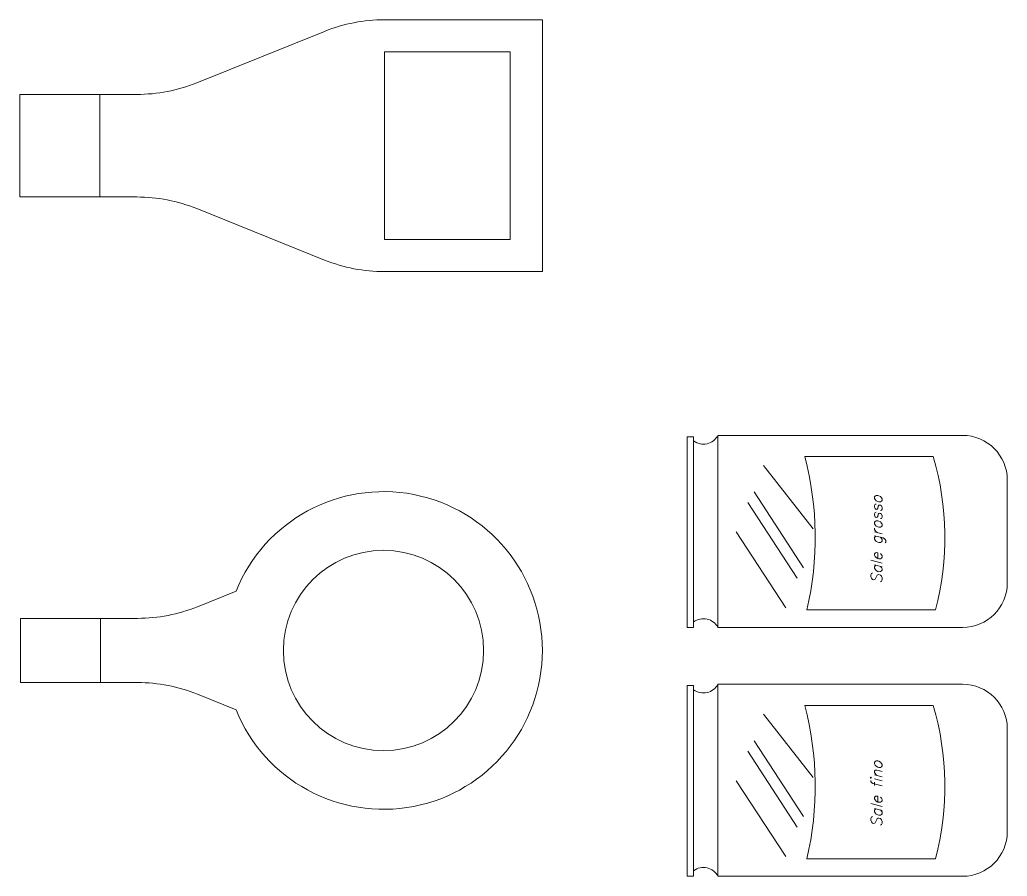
# Model space of a CAD drawing. Header units: millimetres. Extents: x 1189 to 4193, y -188 to 4789.
# Drawn here: x 1921.35 to 1965.62, y 528.63 to 567.04 of the extents above; entities that cross this region are included whole.
import ezdxf

# ---------------------------------------------------------------- set-up
doc = ezdxf.new("R2010")
doc.units = ezdxf.units.MM
doc.header["$LTSCALE"] = 0.3
doc.layers.add('ACCESSORI - furniture', color=6, linetype='Continuous', lineweight=9)
doc.styles.add('ITALICC', font='italicc')

msp = doc.modelspace()

# ---------------------------------------------------------------- linework, layer by layer
at = {"layer": 'ACCESSORI - furniture'}
for p, q in [((1944.777, 555.744), (1944.777, 567.039)), ((1951.264, 548.343), (1951.264, 539.791)), ((1951.558, 548.343), (1951.264, 548.343)), ((1951.558, 539.791), (1951.558, 548.343)), ((1952.646, 548.402), (1952.646, 539.791)), ((1963.616, 548.402), (1952.646, 548.402)), ((1956.538, 547.45), (1962.301, 547.45)), ((1954.693, 547.052), (1956.913, 544.215)), ((1965.616, 541.791), (1965.616, 546.402)), ((1954.268, 545.869), (1956.488, 542.466)), ((1953.985, 545.396), (1956.204, 541.993)), ((1953.465, 544.073), (1955.685, 540.67)), ((1956.637, 540.573), (1962.399, 540.573)), ((1951.264, 539.791), (1951.558, 539.791)), ((1952.646, 539.791), (1963.616, 539.791)), ((1951.558, 537.186), (1951.264, 537.186)), ((1951.264, 537.186), (1951.264, 528.634)), ((1951.558, 528.634), (1951.558, 537.186)), ((1963.616, 537.245), (1952.646, 537.245)), ((1952.646, 537.245), (1952.646, 528.634)), ((1956.538, 536.293), (1962.301, 536.293)), ((1954.693, 535.895), (1956.913, 533.058)), ((1965.616, 530.634), (1965.616, 535.245)), ((1954.268, 534.712), (1956.488, 531.309)), ((1953.985, 534.239), (1956.204, 530.836)), ((1953.465, 532.916), (1955.685, 529.513)), ((1956.637, 529.416), (1962.399, 529.416)), ((1951.264, 528.634), (1951.558, 528.634)), ((1952.646, 528.634), (1963.616, 528.634))]:
    msp.add_line(p, q, dxfattribs=at)
at = {"layer": 'ACCESSORI - furniture', "ltscale": 1.5}
for p, q in [((1924.939, 559.092), (1924.939, 563.691)), ((1929.317, 540.719), (1931.046, 541.415)), ((1921.384, 537.318), (1921.384, 540.198)), ((1921.384, 540.198), (1926.628, 540.198)), ((1924.975, 537.318), (1924.975, 540.198)), ((1926.628, 537.318), (1921.384, 537.318)), ((1931.046, 536.101), (1929.317, 536.797))]:
    msp.add_line(p, q, dxfattribs=at)
msp.add_lwpolyline([(1944.777, 555.744), (1937.699, 555.744, -0.095959), (1935.011, 556.265), (1929.281, 558.571, 0.095959), (1926.593, 559.092), (1921.348, 559.092), (1921.348, 563.691), (1926.593, 563.691, 0.095959), (1929.281, 564.212), (1935.011, 566.518, -0.095959), (1937.699, 567.039), (1944.777, 567.039)], format="xyb", dxfattribs=at)
msp.add_lwpolyline([(1937.699, 557.184), (1937.699, 565.599), (1943.337, 565.599), (1943.337, 557.184)], close=True, dxfattribs=at)
msp.add_circle((1937.655, 538.758), 4.49, dxfattribs=at)
at = {"layer": 'ACCESSORI - furniture'}
for centre, radius, start, end in [((1951.996, 548.746), 0.736, 233.3621, 332.1374), ((1963.616, 546.402), 2, 0, 90), ((1942.72, 543.813), 14.289, 346.8945, 14.7468), ((1949.911, 543.834), 12.907, 345.3687, 16.2726), ((1963.616, 541.791), 2, 270, 0), ((1951.996, 539.447), 0.736, 27.8626, 126.6379), ((1951.996, 537.589), 0.736, 233.3621, 332.1374), ((1963.616, 535.245), 2, 0, 90), ((1942.72, 532.656), 14.289, 346.8945, 14.7468), ((1949.911, 532.677), 12.907, 345.3687, 16.2726), ((1963.616, 530.634), 2, 270, 0), ((1951.996, 528.29), 0.736, 27.8626, 126.6379)]:
    msp.add_arc(centre, radius, start, end, dxfattribs=at)
at = {"layer": 'ACCESSORI - furniture', "ltscale": 1.5}
for centre, radius, start, end in [((1937.655, 538.758), 7.122, 201.904, 158.096), ((1926.628, 547.398), 7.2, 270, 291.925), ((1926.628, 530.118), 7.2, 68.075, 90)]:
    msp.add_arc(centre, radius, start, end, dxfattribs=at)

# ---------------------------------------------------------------- texts
at = {"layer": 'ACCESSORI - furniture', "style": 'ITALICC'}
for s, p in [('Sale grosso', (1960.002, 541.758)), ('Sale fino', (1960.002, 530.839))]:
    msp.add_text(s, height=0.5, rotation=90, dxfattribs=at).set_placement(p)

doc.saveas('drawing.dxf')
